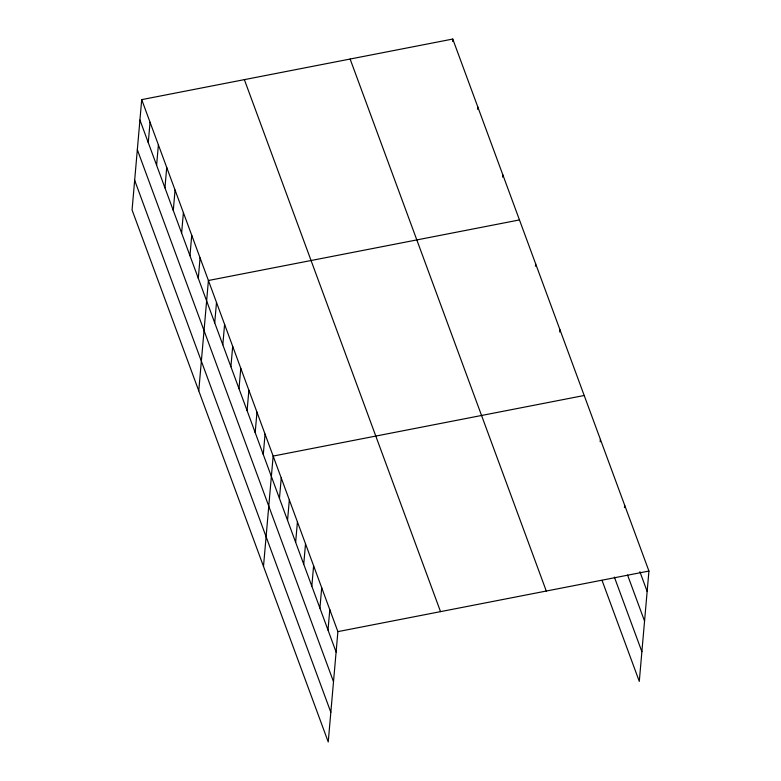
<?xml version="1.0" encoding="UTF-8"?>
<svg xmlns="http://www.w3.org/2000/svg" width="781" height="781" viewBox="0 0 781 781"><rect width="100%" height="100%" fill="white"/><g stroke="black" fill="none" stroke-linecap="round" stroke-linejoin="round"><path stroke-width="1.17" d="M141.712 99.626L132.067 209.952L328.235 741.95L337.89 631.624L141.712 99.626L452.765 39.05L648.933 571.048L639.288 681.374L602.063 580.42M148.273 142.64L150.05 122.236M156.61 165.25L158.387 144.846M164.947 187.86L166.724 167.456M173.284 210.47L175.061 190.066M181.622 233.08L183.398 212.676M189.959 255.69L191.736 235.286M198.296 278.3L200.073 257.896M198.764 390.832L208.41 280.506L519.463 219.93M214.716 322.856L216.503 302.452M222.81 344.802L224.596 324.398M230.903 366.748L232.689 346.344M238.996 388.684L240.782 368.29M247.089 410.63L248.875 390.236M255.182 432.576L256.969 412.173M263.275 454.522L265.062 434.119M263.5 566.391L273.155 456.065L584.198 395.489M279.461 498.415L281.238 478.011M287.545 520.361L289.331 499.957M295.638 542.307L297.424 521.903M303.731 564.243L305.517 543.849M311.824 586.189L313.611 565.795M319.917 608.135L321.704 587.732M328.01 630.082L329.797 609.678M452.56 41.452L452.765 39.05M477.572 109.281L477.777 106.88M502.583 177.111L502.788 174.71M535.434 266.214L535.649 263.822M559.713 332.052L559.928 329.65M600.179 441.773L600.384 439.381M624.449 507.611L624.663 505.209M337.89 631.624L648.933 571.048M639.873 571.692L647.156 591.442M627.563 575.041L644.559 621.12M614.364 577.081L641.884 651.696M350.122 59.044L546.29 591.041M244.365 79.642L440.533 611.63M139.936 120.03L336.103 652.028M137.339 149.708L333.507 681.706M134.664 180.284L330.832 712.272"/></g></svg>
